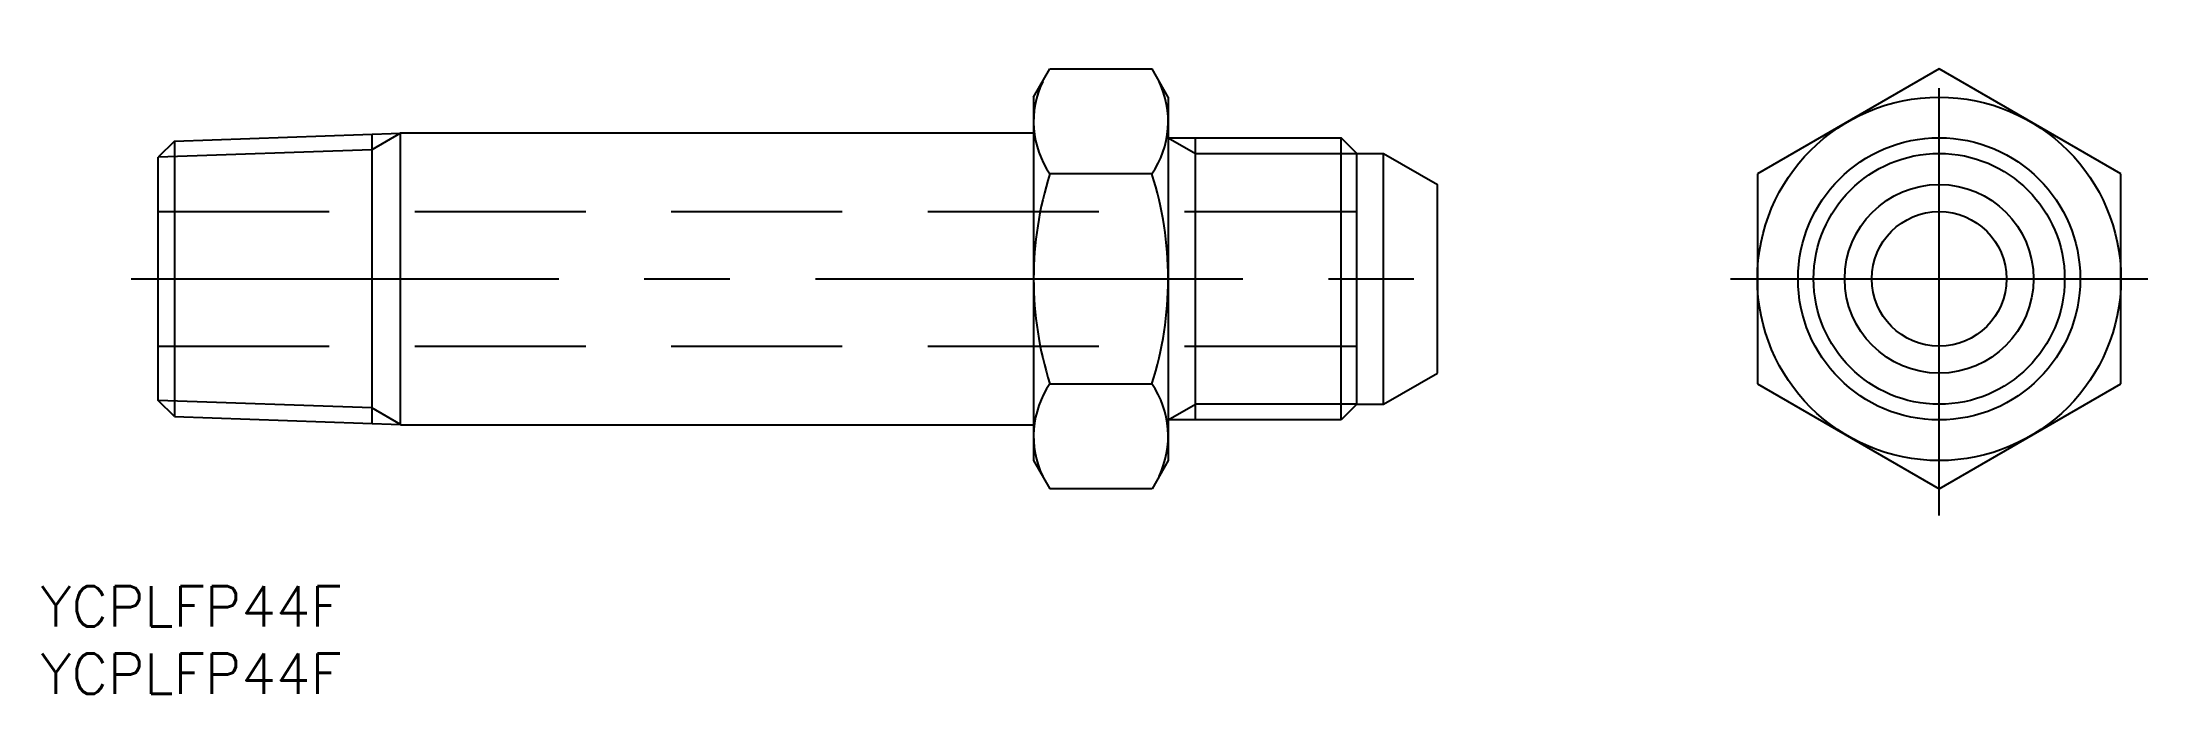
# Model space of a CAD drawing. Extents: x -141 to 15, y -31 to 18.
import ezdxf

# ---------------------------------------------------------------- set-up
doc = ezdxf.new("R2010")
doc.units = 0
doc.linetypes.add('CENTER', pattern=[50.8, 31.75, -6.35, 6.35, -6.35])
doc.linetypes.add('DASHED', pattern=[19.05, 12.7, -6.35])
doc.layers.get('0').update_dxf_attribs({"linetype": 'CONTINUOUS'})
doc.layers.add('CENTER', color=1, linetype='CENTER')
doc.styles.get("Standard").update_dxf_attribs({"font": 'txt.shx', "height": 3, "bigfont": 'bigfont.shx'})

msp = doc.modelspace()

# ---------------------------------------------------------------- linework, layer by layer
at = {"color": 7, "linetype": 'CONTINUOUS'}
for p, q in [((-67.25, 13.5), (-66.04, 15.59)), ((-66.04, 15.59), (-58.45, 15.59)), ((-57.25, 13.5), (-58.45, 15.59)), ((0, 15.59), (-13.5, 7.79)), ((13.5, 7.79), (0, 15.59)), ((-67.25, 13.5), (-67.25, -13.5)), ((-57.25, 13.5), (-57.25, -13.5)), ((-131.04, 10.23), (-132.25, 9.03)), ((-131.04, 10.23), (-114.25, 10.82)), ((-131.04, 10.23), (-131.04, -10.23)), ((-116.39, 10.75), (-116.39, -10.75)), ((-114.25, 10.85), (-67.25, 10.85)), ((-114.25, -10.85), (-114.25, 10.85)), ((-57.25, 10.48), (-44.41, 10.48)), ((-55.23, -10.48), (-55.23, 10.48)), ((-44.41, -10.48), (-44.41, 10.48)), ((-43.25, 9.32), (-44.41, 10.48)), ((-132.25, -9.03), (-132.25, 9.03)), ((-43.25, -9.32), (-43.25, 9.32)), ((-43.25, 9.32), (-41.25, 9.32)), ((-41.25, -9.32), (-41.25, 9.32)), ((-41.25, 9.32), (-37.25, 7.01)), ((-58.45, 7.79), (-66.04, 7.79)), ((-37.25, -7.01), (-37.25, 7.01)), ((-13.5, 7.79), (-13.5, -7.79)), ((13.5, -7.79), (13.5, 7.79)), ((-66.04, -7.79), (-58.45, -7.79)), ((-41.25, -9.32), (-37.25, -7.01)), ((-13.5, -7.79), (0, -15.59)), ((0, -15.59), (13.5, -7.79)), ((-131.04, -10.23), (-132.25, -9.03)), ((-43.25, -9.32), (-44.41, -10.48)), ((-43.25, -9.32), (-41.25, -9.32)), ((-131.04, -10.23), (-114.25, -10.82)), ((-114.25, -10.85), (-67.25, -10.85)), ((-44.41, -10.48), (-57.25, -10.48)), ((-67.25, -13.5), (-66.04, -15.59)), ((-57.25, -13.5), (-58.45, -15.59)), ((-58.45, -15.59), (-66.04, -15.59))]:
    msp.add_line(p, q, dxfattribs=at)
at = {"color": 3, "linetype": 'CONTINUOUS'}
for p, q in [((-116.39, 9.58), (-132.25, 9.03)), ((-114.25, 10.82), (-116.39, 9.58)), ((-57.25, 10.48), (-55.23, 9.32)), ((-55.23, 9.32), (-43.25, 9.32)), ((-116.39, -9.58), (-132.25, -9.03)), ((-57.25, -10.48), (-55.23, -9.32)), ((-43.25, -9.32), (-55.23, -9.32)), ((-114.25, -10.82), (-116.39, -9.58))]:
    msp.add_line(p, q, dxfattribs=at)
at = {"color": 3, "linetype": 'DASHED'}
for p, q in [((-132.25, 5), (-37.25, 5)), ((-132.25, -5), (-37.25, -5))]:
    msp.add_line(p, q, dxfattribs=at)
at = {"color": 7, "linetype": 'CONTINUOUS'}
for radius in [13.5, 10.48, 9.32, 7.01, 5]:
    msp.add_circle((0, 0), radius, dxfattribs=at)
for centre, radius, start, end in [((-60.34, 11.69), 6.9, 154.3842, 214.3842), ((-64.15, 11.69), 6.9, 325.6158, 25.6158), ((-41.45, 0), 25.79, 162.412, 197.588), ((-83.04, 0), 25.79, 342.412, 17.588), ((-60.34, -11.69), 6.9, 145.6158, 205.6158), ((-64.15, -11.69), 6.9, 334.3842, 34.3842)]:
    msp.add_arc(centre, radius, start, end, dxfattribs=at)
at = {"layer": 'CENTER', "color": 1, "linetype": 'CENTER'}
for p, q in [((0, -17.59), (0, 17.59)), ((-134.25, 0), (-35.25, 0)), ((-15.5, 0), (15.5, 0))]:
    msp.add_line(p, q, dxfattribs=at)

# ---------------------------------------------------------------- texts
at = {"color": 7, "linetype": 'CONTINUOUS'}
for p in [(-141, -25.83), (-141, -30.83)]:
    msp.add_text('YCPLFP44F', height=3, dxfattribs=at).set_placement(p)

doc.saveas('drawing.dxf')
